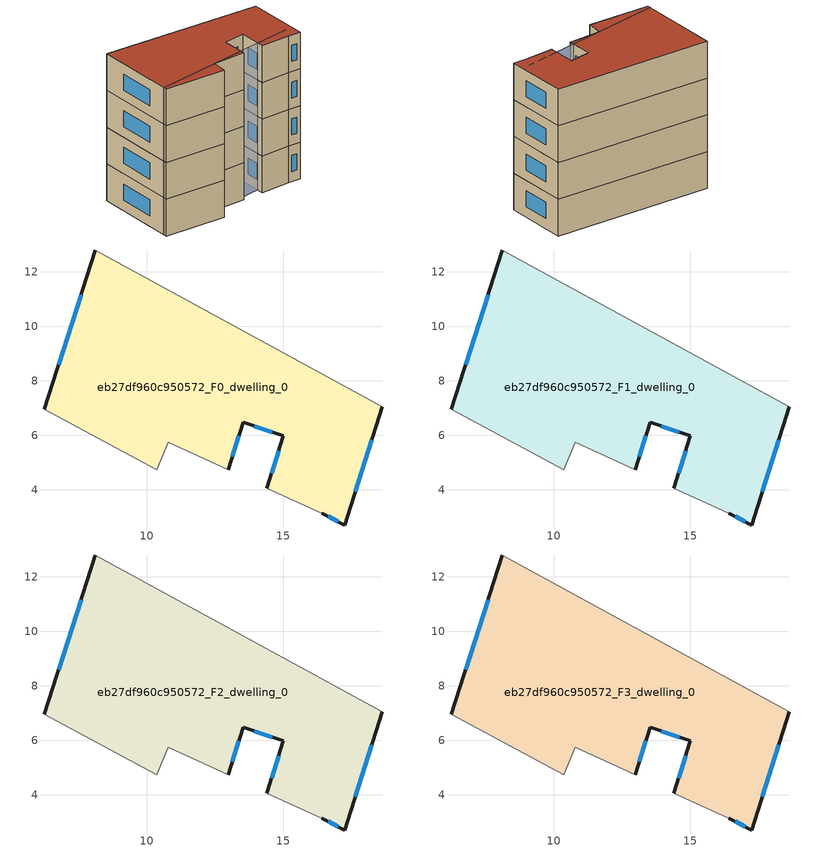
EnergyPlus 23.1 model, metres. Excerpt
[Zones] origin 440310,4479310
eb27df960c950572_F0_dwelling_0
 floor ground (EU_floor_Construction): 18.64,7.05 17.26,2.71 16.41,3.15 14.41,4.06 15.01,5.98 13.53,6.48 12.99,4.73 10.78,5.74 10.37,4.74 6.23,6.96 8.11,12.8 z0
 wall outside (EU_wall_Construction): 12.99,4.73 13.53,6.48 15.01,5.98 14.41,4.06 / 8.11,12.8 6.23,6.96 / 16.41,3.15 17.26,2.71 18.64,7.05 z0:3
 wall adiabatic (EU_wall_Construction): 14.41,4.06 16.41,3.15 / 6.23,6.96 10.37,4.74 10.78,5.74 12.99,4.73 / 18.64,7.05 8.11,12.8 z0:3
 window (EU_Window_Construction): 14.84,5.44 14.58,4.6 / 13.94,6.34 14.59,6.12 / 13.14,5.22 13.38,5.99 / 7.58,11.16 6.76,8.6 / 17.65,3.92 18.25,5.83 / 16.65,3.02 17.02,2.83 z0.84:2.16
eb27df960c950572_F1_dwelling_0
 floor to eb27df960c950572_F0_dwelling_0 (EU_floor_Construction): 18.64,7.05 17.26,2.71 16.41,3.15 14.41,4.06 15.01,5.98 13.53,6.48 12.99,4.73 10.78,5.74 10.37,4.74 6.23,6.96 8.11,12.8 z3
 wall outside (EU_wall_Construction): 12.99,4.73 13.53,6.48 15.01,5.98 14.41,4.06 / 8.11,12.8 6.23,6.96 / 16.41,3.15 17.26,2.71 18.64,7.05 z3:6
 wall adiabatic (EU_wall_Construction): 14.41,4.06 16.41,3.15 / 6.23,6.96 10.37,4.74 10.78,5.74 12.99,4.73 / 18.64,7.05 8.11,12.8 z3:6
 window (EU_Window_Construction): 14.84,5.44 14.58,4.6 / 13.94,6.34 14.59,6.12 / 13.14,5.22 13.38,5.99 / 7.58,11.16 6.76,8.6 / 17.65,3.92 18.25,5.83 / 16.65,3.02 17.02,2.83 z3.84:5.16
eb27df960c950572_F2_dwelling_0
 floor to eb27df960c950572_F1_dwelling_0 (EU_floor_Construction): 18.64,7.05 17.26,2.71 16.41,3.15 14.41,4.06 15.01,5.98 13.53,6.48 12.99,4.73 10.78,5.74 10.37,4.74 6.23,6.96 8.11,12.8 z6
 wall outside (EU_wall_Construction): 12.99,4.73 13.53,6.48 15.01,5.98 14.41,4.06 / 8.11,12.8 6.23,6.96 / 16.41,3.15 17.26,2.71 18.64,7.05 z6:9
 wall adiabatic (EU_wall_Construction): 14.41,4.06 16.41,3.15 / 6.23,6.96 10.37,4.74 10.78,5.74 12.99,4.73 / 18.64,7.05 8.11,12.8 z6:9
 window (EU_Window_Construction): 14.84,5.44 14.58,4.6 / 13.94,6.34 14.59,6.12 / 13.14,5.22 13.38,5.99 / 7.58,11.16 6.76,8.6 / 17.65,3.92 18.25,5.83 / 16.65,3.02 17.02,2.83 z6.84:8.16
eb27df960c950572_F3_dwelling_0
 floor to eb27df960c950572_F2_dwelling_0 (EU_floor_Construction): 18.64,7.05 17.26,2.71 16.41,3.15 14.41,4.06 15.01,5.98 13.53,6.48 12.99,4.73 10.78,5.74 10.37,4.74 6.23,6.96 8.11,12.8 z9
 wall outside (EU_wall_Construction): 12.99,4.73 13.53,6.48 15.01,5.98 14.41,4.06 / 8.11,12.8 6.23,6.96 / 16.41,3.15 17.26,2.71 18.64,7.05 z9:12
 wall adiabatic (EU_wall_Construction): 14.41,4.06 16.41,3.15 / 6.23,6.96 10.37,4.74 10.78,5.74 12.99,4.73 / 18.64,7.05 8.11,12.8 z9:12
 window (EU_Window_Construction): 14.84,5.44 14.58,4.6 / 13.94,6.34 14.59,6.12 / 13.14,5.22 13.38,5.99 / 7.58,11.16 6.76,8.6 / 17.65,3.92 18.25,5.83 / 16.65,3.02 17.02,2.83 z9.84:11.16
 roof outside (EU_roof_Construction): 17.26,2.71 18.64,7.05 8.11,12.8 6.23,6.96 10.37,4.74 10.78,5.74 12.99,4.73 13.53,6.48 15.01,5.98 14.41,4.06 16.41,3.15 z12
shading: 6.31,7.19 17.05,3.73 z0:12
[Building]
EU S2 Campaign: North Axis=0; Terrain=City; Solar Distribution=FullExterior
[Site:Location]
Madrid: Latitude=40.5; Longitude=-3.5; Time Zone=1; Elevation=609
[SizingPeriod:WeatherFileDays]
AnnualSizingPeriod: Begin Month=1; Begin Day of Month=1; End Month=12; End Day of Month=31; Day of Week for Start Day=Monday; Use Weather File Daylight Saving Period=No; Use Weather File Rain and Snow Indicators=No
[MATERIAL]
EU_InternalMass_Material: Roughness=MediumRough; Thickness=0.1; Conductivity=1; Density=1800; Specific Heat=900; Thermal Absorptance=0.9; Solar Absorptance=0.7; Visible Absorptance=0.7
[MATERIAL:NOMASS] Roughness=MediumRough; Thermal Absorptance=0.9; Solar Absorptance=0.7; Visible Absorptance=0.7
Name | Thermal Resistance
EU_wall_NoMass; EU_roof_NoMass | 2.16768
EU_floor_NoMass | 1.14339
[WINDOWMATERIAL:SIMPLEGLAZINGSYSTEM]
EU_Window_SimpleGlazing: UFactor=3.23888; Solar Heat Gain Coefficient=0.85; Visible Transmittance=0.85
[CONSTRUCTION]
EU_wall_Construction: EU_wall_NoMass
EU_roof_Construction: EU_roof_NoMass
EU_floor_Construction: EU_floor_NoMass
EU_Window_Construction: EU_Window_SimpleGlazing
EU_InternalMass_Construction: EU_InternalMass_Material
[ZONE] Type=1; Multiplier=1; Ceiling Height=autocalculate; Volume=178.466; Floor Area=autocalculate; Part of Total Floor Area=Yes
eb27df960c950572_F0_dwelling_0; eb27df960c950572_F1_dwelling_0; eb27df960c950572_F2_dwelling_0; eb27df960c950572_F3_dwelling_0
[INTERNALMASS] Construction=EU_InternalMass_Construction; Surface Area=59.4884
Name | Zone or ZoneList
eb27df960c950572_F0_dwelling_0_EU_InternalMass | eb27df960c950572_F0_dwelling_0
eb27df960c950572_F1_dwelling_0_EU_InternalMass | eb27df960c950572_F1_dwelling_0
eb27df960c950572_F2_dwelling_0_EU_InternalMass | eb27df960c950572_F2_dwelling_0
eb27df960c950572_F3_dwelling_0_EU_InternalMass | eb27df960c950572_F3_dwelling_0
[OTHEREQUIPMENT] Fuel Type=Electricity; Design Level Calculation Method=Watts/Area; Power per Zone Floor Area=1; Fraction Latent=0; Fraction Radiant=0; Fraction Lost=0; Carbon Dioxide Generation Rate=0; EndUse Subcategory=EU_Step8_InternalGains
Name | Zone or ZoneList or Space or SpaceList | Schedule
EU_Step8_InternalGain_eb27df960c950572_F0_dwelling_0_f000 | eb27df960c950572_F0_dwelling_0 | EU_Step8_GainSchedule_eb27df960c950572_F0_dwelling_0_f000
EU_Step8_InternalGain_eb27df960c950572_F1_dwelling_0_f000 | eb27df960c950572_F1_dwelling_0 | EU_Step8_GainSchedule_eb27df960c950572_F1_dwelling_0_f000
EU_Step8_InternalGain_eb27df960c950572_F2_dwelling_0_f000 | eb27df960c950572_F2_dwelling_0 | EU_Step8_GainSchedule_eb27df960c950572_F2_dwelling_0_f000
EU_Step8_InternalGain_eb27df960c950572_F3_dwelling_0_f000 | eb27df960c950572_F3_dwelling_0 | EU_Step8_GainSchedule_eb27df960c950572_F3_dwelling_0_f000
[ZONEVENTILATION:DESIGNFLOWRATE] Schedule=EU_AlwaysOn; Design Flow Rate Calculation Method=AirChanges/Hour; Air Changes per Hour=0.480546; Ventilation Type=Natural; Fan Pressure Rise=0; Fan Total Efficiency=1; Constant Term Coefficient=1; Temperature Term Coefficient=0; Velocity Term Coefficient=0; Velocity Squared Term Coefficient=0; Minimum Indoor Temperature=-100; Maximum Indoor Temperature=100; Delta Temperature=-100; Minimum Outdoor Temperature=-100; Maximum Outdoor Temperature=100; Maximum Wind Speed=40
Name | Zone or ZoneList or Space or SpaceList
EU_ConstantAir_eb27df960c950572_F0_dwelling_0 | eb27df960c950572_F0_dwelling_0
EU_ConstantAir_eb27df960c950572_F1_dwelling_0 | eb27df960c950572_F1_dwelling_0
EU_ConstantAir_eb27df960c950572_F2_dwelling_0 | eb27df960c950572_F2_dwelling_0
EU_ConstantAir_eb27df960c950572_F3_dwelling_0 | eb27df960c950572_F3_dwelling_0
[HVACTEMPLATE:THERMOSTAT] Constant Heating Setpoint=20; Constant Cooling Setpoint=50
EU_HeatOnly_eb27df960c950572_F0_dwelling_0; EU_HeatOnly_eb27df960c950572_F1_dwelling_0; EU_HeatOnly_eb27df960c950572_F2_dwelling_0; EU_HeatOnly_eb27df960c950572_F3_dwelling_0
[HVACTEMPLATE:ZONE:IDEALLOADSAIRSYSTEM] System Availability Schedule=EU_AlwaysOn; Maximum Heating Supply Air Temperature=50; Minimum Cooling Supply Air Temperature=13; Maximum Heating Supply Air Humidity Ratio=0.0156; Minimum Cooling Supply Air Humidity Ratio=0.0077; Heating Limit=NoLimit; Cooling Limit=NoLimit; Heating Availability Schedule=EU_AlwaysOn; Cooling Availability Schedule=EU_CoolingOff; Dehumidification Control Type=ConstantSensibleHeatRatio; Cooling Sensible Heat Ratio=0.7; Dehumidification Setpoint=60; Humidification Control Type=None; Humidification Setpoint=30; Outdoor Air Method=None; Outdoor Air Flow Rate per Person=0.00944; Outdoor Air Flow Rate per Zone Floor Area=0; Outdoor Air Flow Rate per Zone=0; Demand Controlled Ventilation Type=None; Outdoor Air Economizer Type=NoEconomizer; Heat Recovery Type=None; Sensible Heat Recovery Effectiveness=0.7; Latent Heat Recovery Effectiveness=0.65
Name | Template Thermostat
eb27df960c950572_F0_dwelling_0 | EU_HeatOnly_eb27df960c950572_F0_dwelling_0
eb27df960c950572_F1_dwelling_0 | EU_HeatOnly_eb27df960c950572_F1_dwelling_0
eb27df960c950572_F2_dwelling_0 | EU_HeatOnly_eb27df960c950572_F2_dwelling_0
eb27df960c950572_F3_dwelling_0 | EU_HeatOnly_eb27df960c950572_F3_dwelling_0
[SIZING:ZONE] Zone Cooling Design Supply Air Temperature Input Method=SupplyAirTemperature; Zone Cooling Design Supply Air Temperature=13; Zone Heating Design Supply Air Temperature Input Method=SupplyAirTemperature; Zone Heating Design Supply Air Temperature=50; Zone Cooling Design Supply Air Humidity Ratio=0.008; Zone Heating Design Supply Air Humidity Ratio=0.008; Cooling Design Air Flow Method=DesignDay; Cooling Design Air Flow Rate=0; Cooling Minimum Air Flow per Zone Floor Area=0.000762; Cooling Minimum Air Flow=0; Cooling Minimum Air Flow Fraction=0.2; Heating Design Air Flow Method=DesignDay; Heating Design Air Flow Rate=0; Heating Maximum Air Flow per Zone Floor Area=0.002032; Heating Maximum Air Flow=0.141576; Heating Maximum Air Flow Fraction=0.3; Account for Dedicated Outdoor Air System=No; Dedicated Outdoor Air System Control Strategy=NeutralSupplyAir; Dedicated Outdoor Air Low Setpoint Temperature for Design=autosize; Dedicated Outdoor Air High Setpoint Temperature for Design=autosize; Zone Load Sizing Method=Sensible Load Only No Latent Load; Zone Latent Cooling Design Supply Air Humidity Ratio Input Method=HumidityRatioDifference; Zone Cooling Design Supply Air Humidity Ratio Difference=0.005; Zone Latent Heating Design Supply Air Humidity Ratio Input Method=HumidityRatioDifference; Zone Humidification Design Supply Air Humidity Ratio Difference=0.005
eb27df960c950572_F0_dwelling_0; eb27df960c950572_F1_dwelling_0; eb27df960c950572_F2_dwelling_0; eb27df960c950572_F3_dwelling_0
[SCHEDULE:CONSTANT]
Name | Hourly Value
EU_AlwaysOn | 1
EU_CoolingOff | 0
[SCHEDULE:FILE] Column Number=1; Rows to Skip at Top=0; Number of Hours of Data=8760; Column Separator=Comma; Interpolate to Timestep=No; Minutes per Item=60; Adjust Schedule for Daylight Savings=Yes
Name | File
EU_Step8_GainSchedule_eb27df960c950572_F0_dwelling_0_f000 | ../../schedules/eb27df960c950572/eb27df960c950572_F0_dwelling_0_f000_gain.csv
EU_Step8_GainSchedule_eb27df960c950572_F1_dwelling_0_f000 | ../../schedules/eb27df960c950572/eb27df960c950572_F1_dwelling_0_f000_gain.csv
EU_Step8_GainSchedule_eb27df960c950572_F2_dwelling_0_f000 | ../../schedules/eb27df960c950572/eb27df960c950572_F2_dwelling_0_f000_gain.csv
EU_Step8_GainSchedule_eb27df960c950572_F3_dwelling_0_f000 | ../../schedules/eb27df960c950572/eb27df960c950572_F3_dwelling_0_f000_gain.csv
